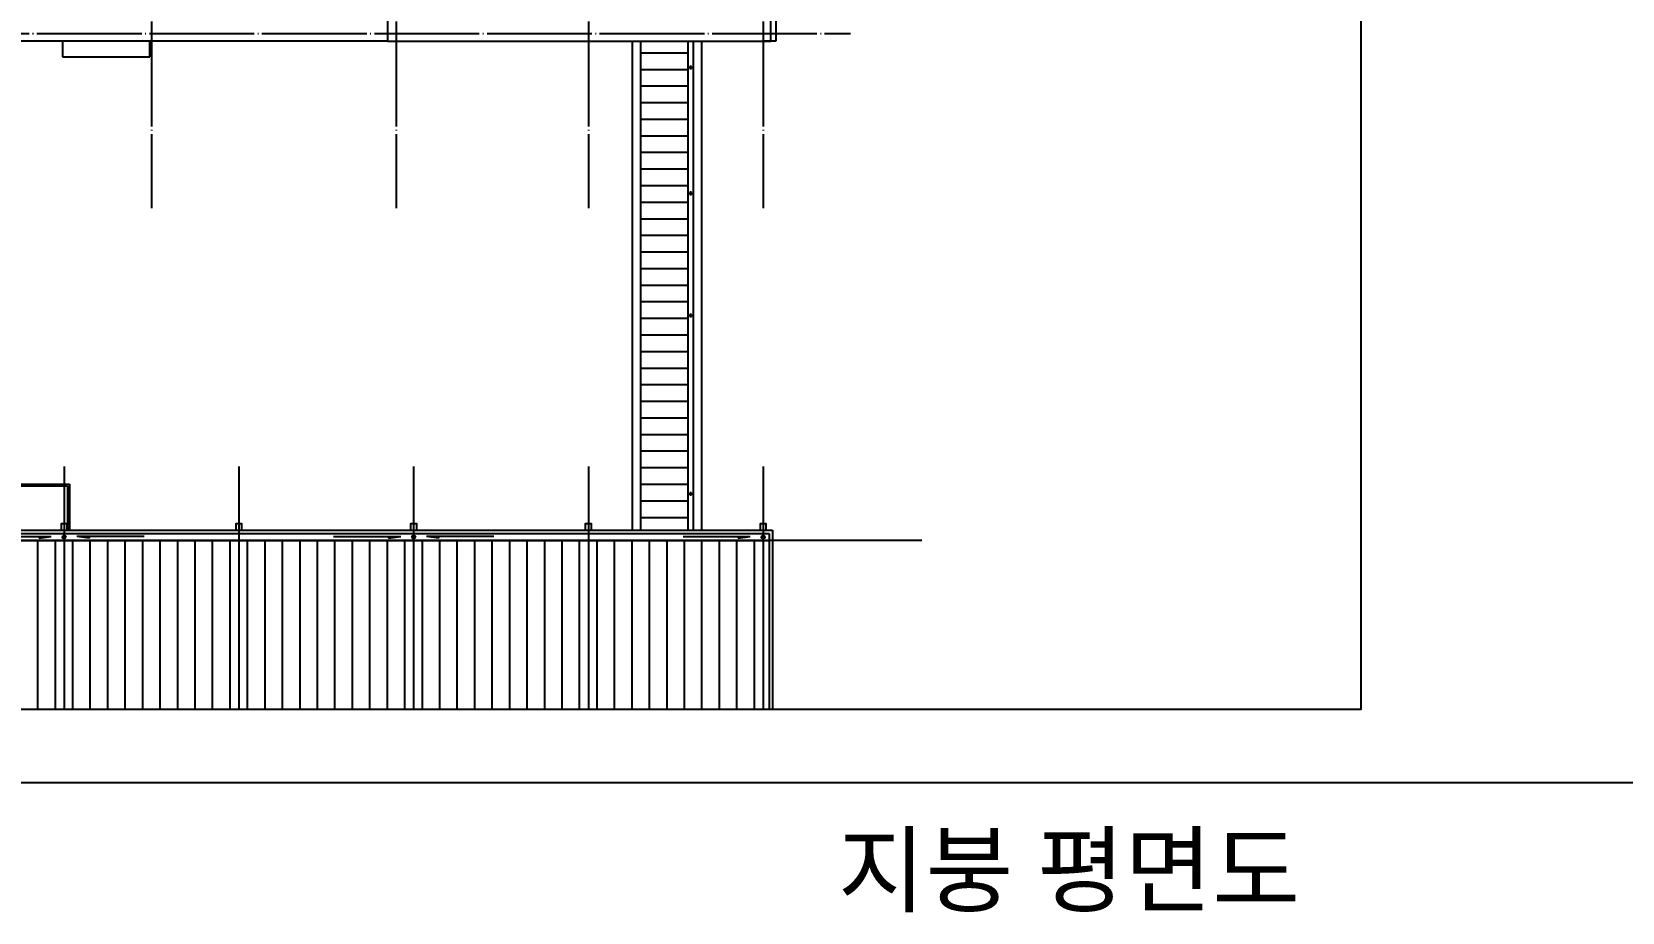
# Model space of a CAD drawing. Header units: millimetres. Extents: x -168200 to 672800, y -7409 to 118800.
# Drawn here: x 407053 to 498055, y -7409 to 43000 of the extents above; entities that cross this region are included whole.
import ezdxf
from ezdxf.enums import TextEntityAlignment as Align
from ezdxf.xclip import XClip

# ---------------------------------------------------------------- set-up
doc = ezdxf.new("R2010")
doc.units = ezdxf.units.MM
doc.header["$LTSCALE"] = 200
doc.header["$XCLIPFRAME"] = 0
doc.linetypes.add('CEN-GAUN', pattern=[32.2, 30, -1, 0.2, -1])
doc.linetypes.add('CENTER', pattern=[50.8, 31.75, -6.35, 6.35, -6.35])
doc.layers.get('DEFPOINTS').update_dxf_attribs({"color": 137})
for name, color, linetype in [('1 BA', 9, 'Continuous'), ('1 CEN', 15, 'CEN-GAUN'), ('WALL-D', 3, 'Continuous'), ('입면선', 252, 'Continuous'), ('중심선', 252, 'CENTER')]:
    doc.layers.add(name, color=color, linetype=linetype)
doc.styles.get("Standard").update_dxf_attribs({"font": 'malgun.ttf'})

# ---------------------------------------------------------------- blocks, each defined once
blk = doc.blocks.new('I-Center 지붕 평면도')
at = {"layer": '입면선', "ltscale": 200}
for p, q in [((-50300, 3200), (-39700, 3200)), ((-50200, 3100), (-39800, 3100)), ((-39800, 3100), (-39800, 570)), ((-39700, 3200), (-39700, 570)), ((-100350, 570), (540, 570)), ((-100150, 370), (340, 370)), ((-44582, 205), (-40736, 205)), ((-41428, 205), (-41428, 105)), ((-41428, 105), (-40736, 205)), ((-35418, 205), (-39264, 205)), ((-38572, 105), (-39264, 205)), ((-38572, 205), (-38572, 105)), ((-24582, 205), (-20736, 205)), ((-21428, 205), (-21428, 105)), ((-21428, 105), (-20736, 205)), ((-15418, 205), (-19264, 205)), ((-18572, 105), (-19264, 205)), ((-18572, 205), (-18572, 105)), ((-4582, 205), (-736, 205)), ((-1428, 205), (-1428, 105)), ((-1428, 105), (-736, 205)), ((340, 370), (340, -60500)), ((540, 570), (540, -60700)), ((-100150, -30), (340, -30))]:
    blk.add_line(p, q, dxfattribs=at)
at = {"layer": '입면선', "ltscale": 20}
for p, q in [((-41500, -130), (-41500, -30)), ((-41500, -15000), (-41500, -130)), ((-40500, -130), (-40500, -30)), ((-40500, -15000), (-40500, -130)), ((-39500, -130), (-39500, -30)), ((-39500, -15000), (-39500, -130)), ((-38500, -130), (-38500, -30)), ((-38500, -15000), (-38500, -130)), ((-37500, -130), (-37500, -30)), ((-37500, -15000), (-37500, -130)), ((-36500, -130), (-36500, -30)), ((-36500, -15000), (-36500, -130)), ((-35500, -130), (-35500, -30)), ((-35500, -15000), (-35500, -130)), ((-34500, -130), (-34500, -30)), ((-34500, -15000), (-34500, -130)), ((-33500, -130), (-33500, -30)), ((-33500, -15000), (-33500, -130)), ((-32500, -130), (-32500, -30)), ((-32500, -15000), (-32500, -130)), ((-31500, -130), (-31500, -30)), ((-31500, -15000), (-31500, -130)), ((-30500, -130), (-30500, -30)), ((-30500, -15000), (-30500, -130)), ((-29500, -130), (-29500, -30)), ((-29500, -15000), (-29500, -130)), ((-28500, -130), (-28500, -30)), ((-28500, -15000), (-28500, -130)), ((-27500, -130), (-27500, -30)), ((-27500, -15000), (-27500, -130)), ((-26500, -130), (-26500, -30)), ((-26500, -15000), (-26500, -130)), ((-25500, -130), (-25500, -30)), ((-25500, -15000), (-25500, -130)), ((-24500, -130), (-24500, -30)), ((-24500, -15000), (-24500, -130)), ((-23500, -130), (-23500, -30)), ((-23500, -29700), (-23500, -130)), ((-22500, -130), (-22500, -30)), ((-22500, -29700), (-22500, -130)), ((-21500, -130), (-21500, -30)), ((-21500, -15000), (-21500, -130)), ((-20500, -130), (-20500, -30)), ((-20500, -15000), (-20500, -130)), ((-19500, -130), (-19500, -30)), ((-19500, -15000), (-19500, -130)), ((-18500, -130), (-18500, -30)), ((-18500, -15000), (-18500, -130)), ((-17500, -130), (-17500, -30)), ((-17500, -15000), (-17500, -130)), ((-16500, -130), (-16500, -30)), ((-16500, -15000), (-16500, -130)), ((-15500, -130), (-15500, -30)), ((-15500, -15000), (-15500, -130)), ((-14500, -130), (-14500, -30)), ((-14500, -15000), (-14500, -130)), ((-13500, -130), (-13500, -30)), ((-13500, -15000), (-13500, -130)), ((-12500, -130), (-12500, -30)), ((-12500, -15000), (-12500, -130)), ((-11500, -130), (-11500, -30)), ((-11500, -15000), (-11500, -130)), ((-10500, -130), (-10500, -30)), ((-10500, -15000), (-10500, -130)), ((-9500, -130), (-9500, -30)), ((-9500, -15000), (-9500, -130)), ((-8500, -130), (-8500, -30)), ((-8500, -15000), (-8500, -130)), ((-7500, -130), (-7500, -30)), ((-7500, -15000), (-7500, -130)), ((-6500, -130), (-6500, -30)), ((-6500, -15000), (-6500, -130)), ((-5500, -130), (-5500, -30)), ((-5500, -15000), (-5500, -130)), ((-4500, -130), (-4500, -30)), ((-4500, -15000), (-4500, -130)), ((-3500, -130), (-3500, -30)), ((-3500, -15000), (-3500, -130)), ((-2500, -130), (-2500, -30)), ((-2500, -15000), (-2500, -130)), ((-1500, -130), (-1500, -30)), ((-1500, -15000), (-1500, -130)), ((-500, -130), (-500, -30)), ((-500, -15000), (-500, -130))]:
    blk.add_line(p, q, dxfattribs=at)
at = {"layer": '입면선', "ltscale": 200}
for points in [[(-40175, 570), (-39825, 570), (-39825, 920), (-40175, 920)], [(-30175, 570), (-29825, 570), (-29825, 920), (-30175, 920)], [(-20175, 570), (-19825, 570), (-19825, 920), (-20175, 920)], [(-10175, 570), (-9825, 570), (-9825, 920), (-10175, 920)], [(-175, 570), (175, 570), (175, 920), (-175, 920)]]:
    blk.add_lwpolyline(points, close=True, dxfattribs=at)
for centre in [(-40000, 170), (-20000, 170), (0, 170)]:
    blk.add_circle(centre, 100, dxfattribs=at)
at = {"layer": '중심선', "ltscale": 200}
for p, q in [((-40000, 4213), (-40000, -71576)), ((-30000, 4213), (-30000, -71576)), ((-20000, 4213), (-20000, -71576)), ((-10000, 4213), (-10000, -71576)), ((0, 4213), (0, -71576)), ((-109508, 0), (9087, 0))]:
    blk.add_line(p, q, dxfattribs=at)
blk = doc.blocks.new('sheet-line')
at = {"layer": 'DEFPOINTS'}
blk.add_lwpolyline([(168200, -356400), (0, -356400), (0, -237600), (168200, -237600)], close=True, dxfattribs=at)

msp = doc.modelspace()

# ---------------------------------------------------------------- linework, layer by layer
at = {"layer": '1 BA'}
for p, q in [((427400, 86335), (427400, 42465)), ((449335, 42465), (449335, 86335)), ((449635, 64870), (449635, 42465)), ((427400, 42465), (377465, 42465)), ((408800, 42465), (408800, 41565)), ((413800, 41565), (413800, 42465)), ((427400, 42465), (449335, 42465)), ((441400, 42465), (441400, 14440)), ((441900, 14440), (441900, 42465)), ((444600, 42465), (444600, 14440)), ((444900, 42465), (444900, 14440)), ((445400, 14440), (445400, 42465)), ((449635, 42465), (448900, 42465)), ((408800, 41565), (413800, 41565)), ((444750, 41066.7), (444750, 40833.3)), ((444633.3, 40950), (444866.7, 40950)), ((444633.3, 33750), (444866.7, 33750)), ((444750, 33866.7), (444750, 33633.3)), ((444633.3, 26750), (444866.7, 26750)), ((444750, 26866.7), (444750, 26633.3)), ((444633.3, 16550), (444866.7, 16550)), ((444750, 16666.7), (444750, 16433.3))]:
    msp.add_line(p, q, dxfattribs=at)
at = {"layer": '1 BA', "linetype": 'Continuous'}
for p, q in [((441900, 41800), (444600, 41800)), ((441900, 40850), (444600, 40850)), ((441900, 39900), (444600, 39900)), ((441900, 38950), (444600, 38950)), ((441900, 38000), (444600, 38000)), ((441900, 37050), (444600, 37050)), ((441900, 36100), (444600, 36100)), ((441900, 35150), (444600, 35150)), ((441900, 34200), (444600, 34200)), ((441900, 33250), (444600, 33250)), ((441900, 32300), (444600, 32300)), ((441900, 31350), (444600, 31350)), ((441900, 30400), (444600, 30400)), ((441900, 29450), (444600, 29450)), ((441900, 28500), (444600, 28500)), ((441900, 27550), (444600, 27550)), ((441900, 26600), (444600, 26600)), ((441900, 25650), (444600, 25650)), ((441900, 24700), (444600, 24700)), ((441900, 23750), (444600, 23750)), ((441900, 22800), (444600, 22800)), ((441900, 21850), (444600, 21850)), ((441900, 20900), (444600, 20900)), ((441900, 19950), (444600, 19950)), ((441900, 19000), (444600, 19000)), ((441900, 18050), (444600, 18050)), ((441900, 17100), (444600, 17100)), ((441900, 16150), (444600, 16150)), ((441900, 15200), (444600, 15200))]:
    msp.add_line(p, q, dxfattribs=at)
at = {"layer": '1 BA'}
for centre in [(444750, 40950), (444750, 33750), (444750, 26750), (444750, 16550)]:
    msp.add_circle(centre, 50, dxfattribs=at)
at = {"layer": '1 CEN'}
for p, q in [((413900, 95100), (413900, 32900)), ((427900, 95100), (427900, 32900)), ((438900, 95100), (438900, 32900)), ((448900, 95100), (448900, 32900)), ((368700, 42900), (453900, 42900))]:
    msp.add_line(p, q, dxfattribs=at)
at = {"layer": 'DEFPOINTS'}
msp.add_lwpolyline([(345700, 114600), (483100, 114600), (483100, 4200), (345700, 4200)], close=True, dxfattribs=at)

# ---------------------------------------------------------------- block references
ref = msp.add_blockref('I-Center 지붕 평면도', (448900, 13900))
XClip(ref).set_block_clipping_path([(-103200.0000000001, -9668.800941873), (34200, 100522.8029125886)])
at = {"layer": 'WALL-D'}
msp.add_blockref('sheet-line', (336400, 356400), dxfattribs=at)

# ---------------------------------------------------------------- texts
at = {"layer": 'DEFPOINTS'}
msp.add_text('지붕 평면도', height=4000, dxfattribs=at).set_placement((466399.2, -4983.1), align=Align.MIDDLE_CENTER)

doc.saveas('drawing.dxf')
